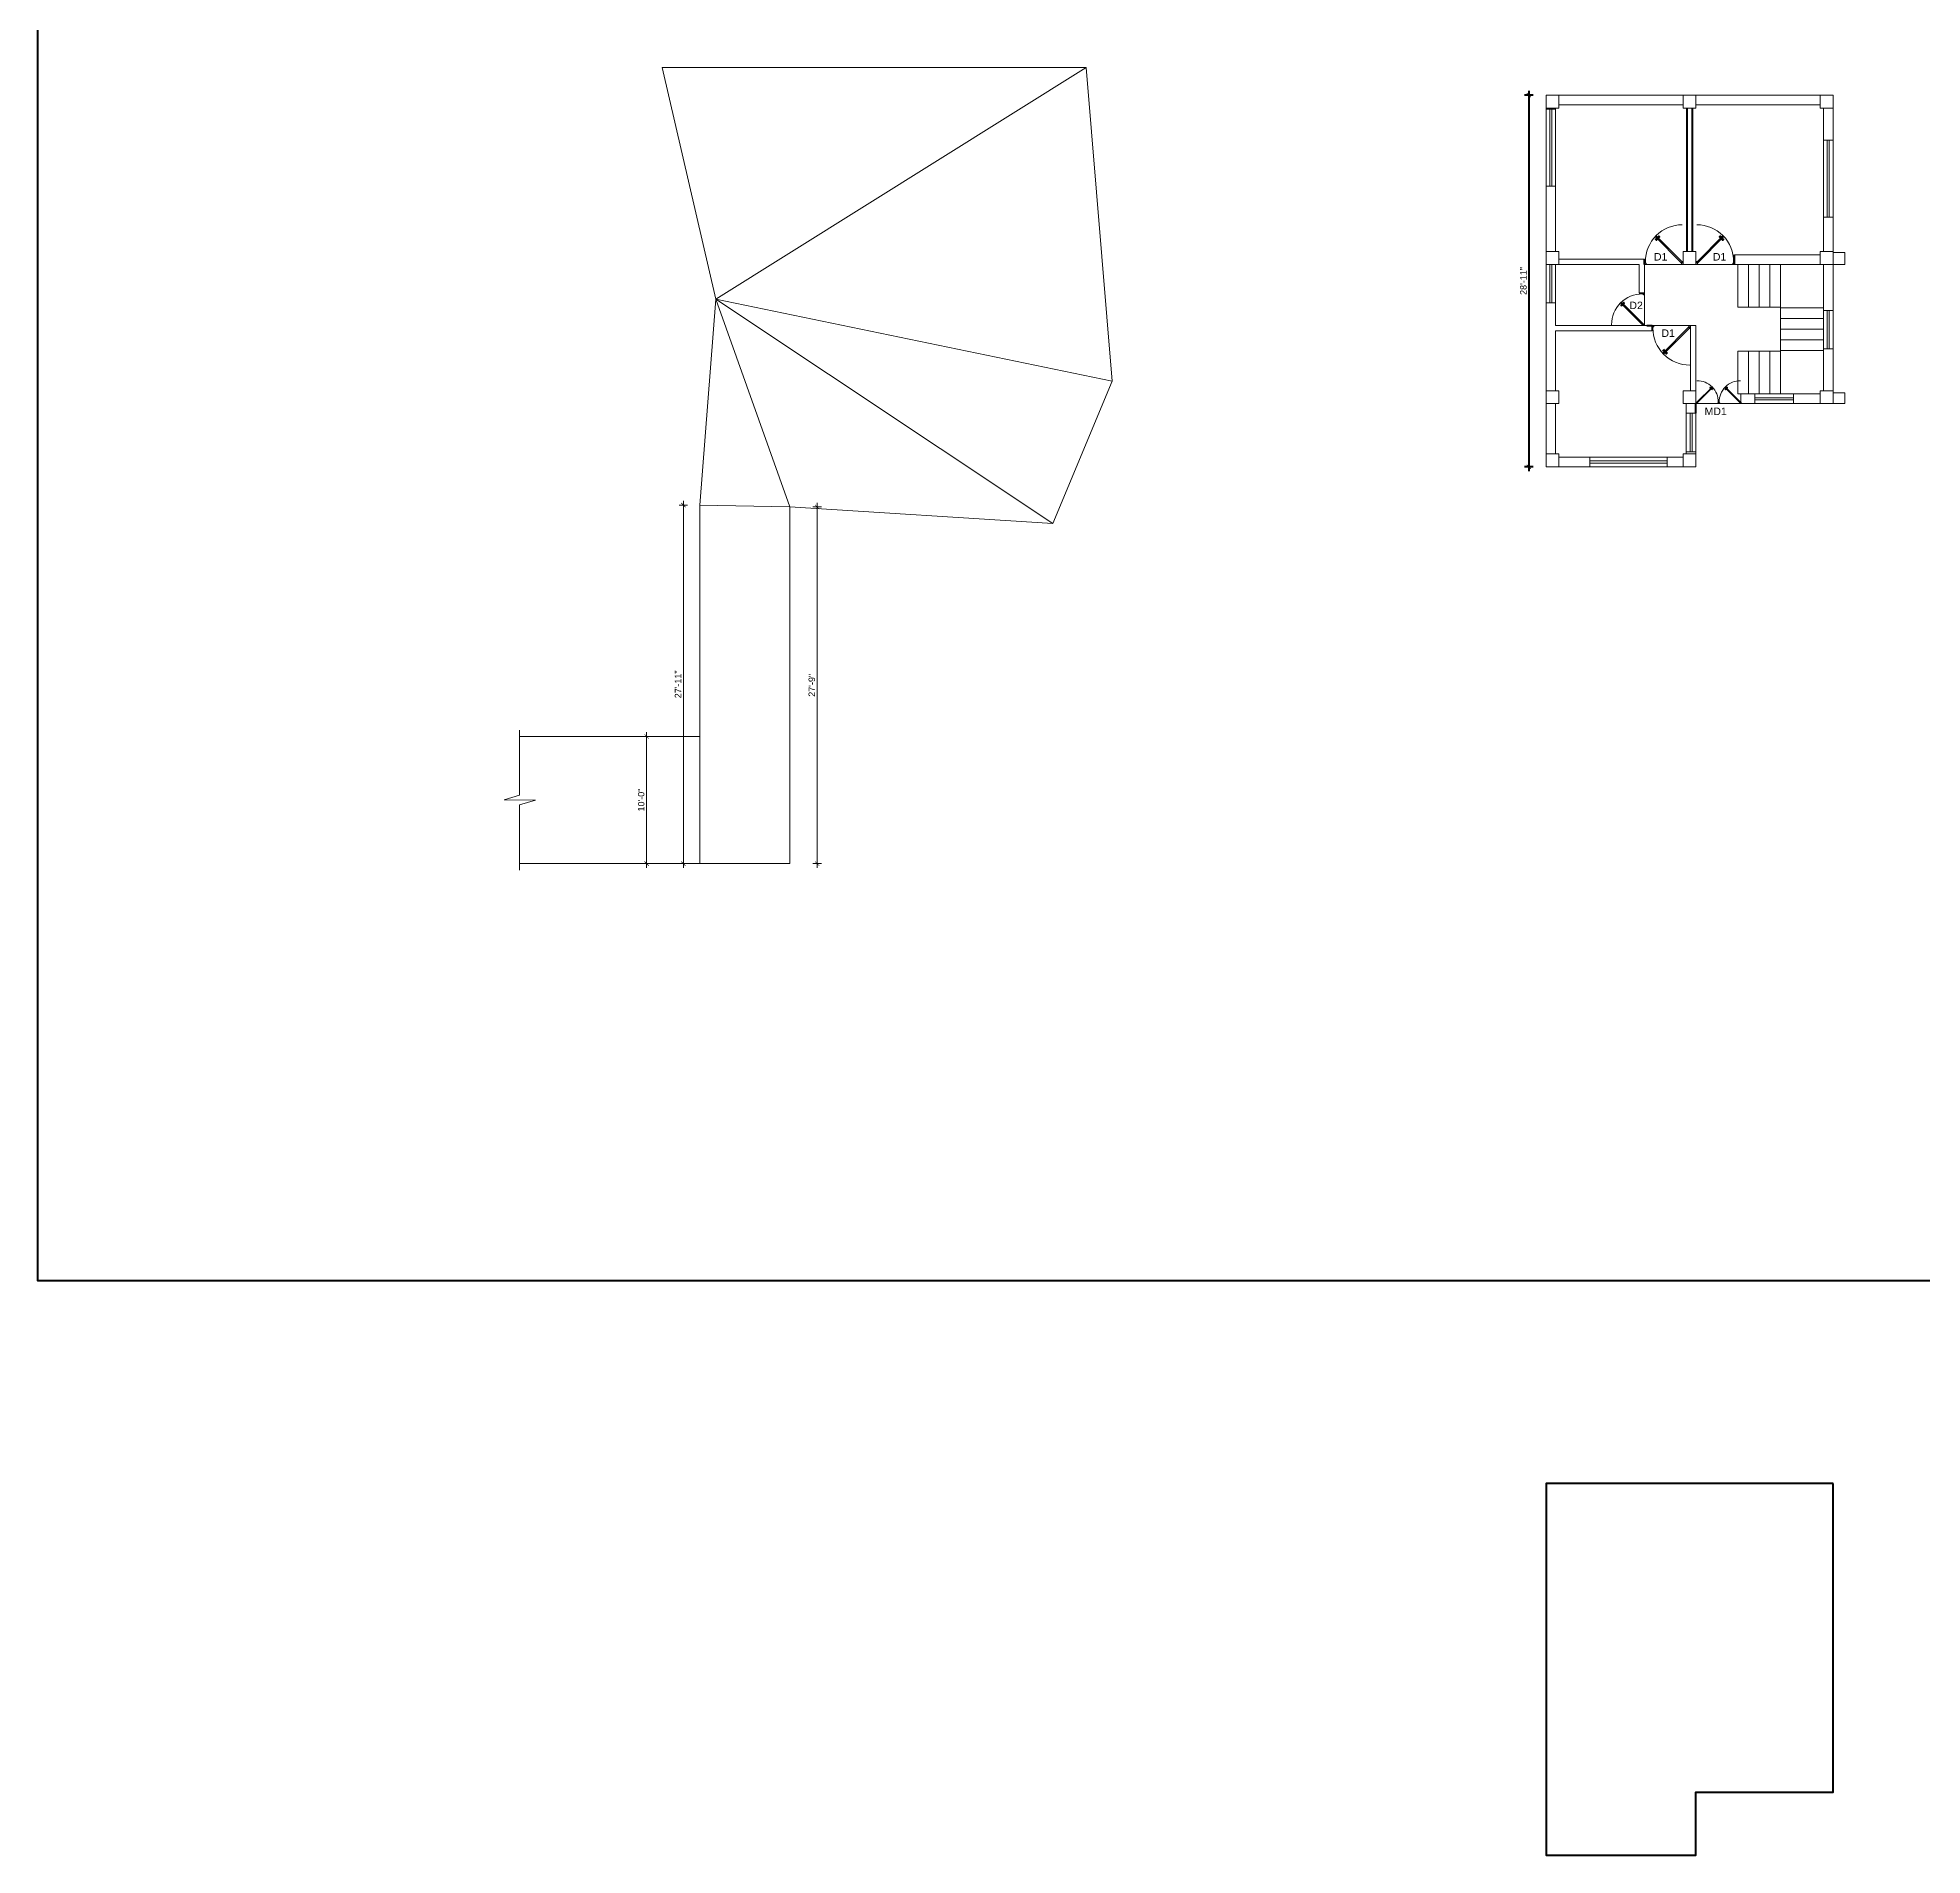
# Model space of a CAD drawing. Header units: inches. Extents: x 141029 to 166402, y -23568 to -18036.
# Drawn here: x 148053 to 149813, y -21126 to -19429 of the extents above; entities that cross this region are included whole.
import ezdxf

# ---------------------------------------------------------------- set-up
doc = ezdxf.new("R2010")
doc.units = ezdxf.units.IN
doc.header["$LTSCALE"] = 0.5
doc.header["$MEASUREMENT"] = 0
doc.header["$PDMODE"] = 66
for name, color, linetype, lineweight in [('Annotate-Lite.w', 177, 'Continuous', 9), ('door', 202, 'Continuous', 5), ('DOOR & WIN', 1, 'Continuous', 25), ('PUERTAS', 7, 'Continuous', 9), ('TEXT', 220, 'Continuous', 9), ('wall', 1, 'Continuous', 40)]:
    doc.layers.add(name, color=color, linetype=linetype, lineweight=lineweight)
doc.styles.add('DIMTEXT', font='arial.ttf', dxfattribs={"height": 6})
doc.styles.get("Standard").update_dxf_attribs({"font": 'arial.ttf'})
doc.dimstyles.new('1 by 96', dxfattribs={"dimtxt": 6, "dimasz": 4, "dimexe": 4, "dimexo": 4, "dimgap": 2, "dimtad": 1, "dimdec": 0, "dimzin": 0, "dimdsep": 46, "dimlunit": 4, "dimtxsty": 'Standard', "dimblk": 'ARCHTICK', "dimcen": 0, "dimdle": 4, "dimadec": 0, "dimazin": 0, "dimtfac": 1, "dimtdec": 0, "dimtix": 1, "dimtofl": 0, "dimtmove": 1, "dimatfit": 3, "dimldrblk": 'ARCHTICK', "dimfxl": 4, "dimfxlon": 1, "dimtolj": 1, "dimtzin": 0, "dimlwd": -1, "dimlwe": -1, "dimarcsym": 0})

# ---------------------------------------------------------------- blocks, each defined once
blk = doc.blocks.new('_ArchTick')
at = {"color": 0, "linetype": 'ByBlock', "const_width": 0.15}
blk.add_lwpolyline([(-0.5, -0.5), (0.5, 0.5)], dxfattribs=at)
blk = doc.blocks.new('*D200')
at = {"layer": 'Annotate-Lite.w', "color": 0, "transparency": 16777216}
for p, q in [((148659.9, -19865.2), (148651.9, -19865.2)), ((148655.9, -19861.2), (148655.9, -20203.9)), ((148659.9, -20199.9), (148651.9, -20199.9))]:
    blk.add_line(p, q, dxfattribs=at)
at = {"layer": 'Defpoints', "color": 0, "transparency": 16777216}
for p in [(148671.3, -19865.2), (148655.9, -20199.9), (148671.3, -20199.9)]:
    blk.add_point(p, dxfattribs=at)
at = {"layer": 'Annotate-Lite.w', "color": 0, "transparency": 16777216, "xscale": 4, "yscale": 4, "zscale": 4}
for p, rotation in [((148655.9, -19865.2), 90), ((148655.9, -20199.9), 270)]:
    blk.add_blockref('_ArchTick', p, dxfattribs=dict(at, rotation=rotation))
at = {"layer": 'Annotate-Lite.w', "color": 0, "transparency": 16777216, "insert": (148650.9, -20032.5), "char_height": 6, "attachment_point": 5, "rotation": 90}
blk.add_mtext('\\A1;27\'-11"', dxfattribs=at)
blk = doc.blocks.new('*D201')
at = {"layer": 'Annotate-Lite.w', "color": 0, "transparency": 16777216}
for p, q in [((148776.8, -19866.9), (148784.8, -19866.9)), ((148780.8, -19862.9), (148780.8, -20203.9)), ((148776.8, -20199.9), (148784.8, -20199.9))]:
    blk.add_line(p, q, dxfattribs=at)
at = {"layer": 'Defpoints', "color": 0, "transparency": 16777216}
for p in [(148755.3, -19866.9), (148755.3, -20199.9), (148780.8, -20199.9)]:
    blk.add_point(p, dxfattribs=at)
at = {"layer": 'Annotate-Lite.w', "color": 0, "transparency": 16777216, "xscale": 4, "yscale": 4, "zscale": 4}
for p, rotation in [((148780.8, -19866.9), 90), ((148780.8, -20199.9), 270)]:
    blk.add_blockref('_ArchTick', p, dxfattribs=dict(at, rotation=rotation))
at = {"layer": 'Annotate-Lite.w', "color": 0, "transparency": 16777216, "insert": (148775.8, -20033.4), "char_height": 6, "attachment_point": 5, "rotation": 90}
blk.add_mtext('\\A1;27\'-9"', dxfattribs=at)
blk = doc.blocks.new('*D202')
at = {"layer": 'Annotate-Lite.w', "color": 0, "transparency": 16777216}
for p, q in [((148621.6, -20077.2), (148621.6, -20203.9)), ((148625.6, -20081.2), (148617.6, -20081.2)), ((148625.6, -20199.9), (148617.6, -20199.9))]:
    blk.add_line(p, q, dxfattribs=at)
at = {"layer": 'Defpoints', "color": 0, "transparency": 16777216}
for p in [(148671.3, -20081.2), (148621.6, -20199.9), (148671.3, -20199.9)]:
    blk.add_point(p, dxfattribs=at)
at = {"layer": 'Annotate-Lite.w', "color": 0, "transparency": 16777216, "xscale": 4, "yscale": 4, "zscale": 4}
for p, rotation in [((148621.6, -20081.2), 90), ((148621.6, -20199.9), 270)]:
    blk.add_blockref('_ArchTick', p, dxfattribs=dict(at, rotation=rotation))
at = {"layer": 'Annotate-Lite.w', "color": 0, "transparency": 16777216, "insert": (148616.5, -20140.5), "char_height": 6, "attachment_point": 5, "rotation": 90}
blk.add_mtext('\\A1;10\'-0"', dxfattribs=at)
blk = doc.blocks.new('2ft6in')
at = {"layer": 'PUERTAS', "color": 2}
for p, q in [((0.8, 2.1), (21, 22.3)), ((21.7, 21.6), (1.5, 1.4)), ((18.3, 21.8), (18.3, 21.8)), ((21.7, 21.6), (21, 22.3)), ((21.2, 18.9), (21.2, 18.9)), ((0, 2), (0, 0)), ((0.6, 2), (0, 2)), ((1.3, 0), (0, 0)), ((0.6, 1.3), (0.6, 2)), ((0.7, 1.3), (0.6, 1.3)), ((0.7, 1.3), (0.7, 2)), ((0.7, 1), (0.7, 1.3)), ((1.3, 1), (0.7, 1)), ((1.4, 1.6), (0.8, 2.1)), ((1.3, 1.5), (0.8, 2.1)), ((1.4, 1.6), (1.3, 1.5)), ((1.5, 1.4), (1.3, 1.5)), ((1.3, 0), (1.3, 1)), ((28.7, 0), (28.7, 1)), ((28.7, 1), (29.3, 1)), ((28.7, 0), (30, 0)), ((29.3, 1), (29.3, 2)), ((29.3, 2), (30, 2)), ((30, 0), (30, 2))]:
    blk.add_line(p, q, dxfattribs=at)
at = {"layer": 'PUERTAS', "color": 8}
for p, q in [((18.8, 20.8), (18, 21.4)), ((18.9, 20.8), (18.1, 21.5)), ((19, 20.9), (18.2, 21.6)), ((18.4, 21.9), (18.3, 21.8)), ((19.1, 21), (18.3, 21.7)), ((18.4, 21.9), (18.6, 22)), ((18.6, 22), (18.6, 22)), ((19.3, 21.3), (18.6, 22)), ((19.4, 21.4), (18.8, 22.1)), ((19.6, 21.5), (18.9, 22.3)), ((19.5, 21.5), (18.9, 22.3)), ((18.9, 20.3), (19.2, 20.7)), ((19.1, 20.8), (19, 20.9)), ((19.2, 20.9), (19.1, 21)), ((19.1, 20.8), (19.1, 20.9)), ((19.1, 20.4), (19.3, 20.8)), ((19.3, 20.9), (19.2, 21)), ((19.4, 21.1), (19.3, 21.2)), ((19.3, 20.6), (19.3, 20.8)), ((19.5, 21.2), (19.4, 21.3)), ((19.5, 21.2), (19.4, 21.3)), ((19.5, 21.1), (19.4, 21.2)), ((19.4, 20.8), (19.4, 20.9)), ((19.6, 20.9), (19.4, 20.9)), ((19.7, 21.1), (19.5, 21)), ((20.1, 21.4), (19.6, 21.1)), ((19.9, 21.2), (19.6, 21.1)), ((19.7, 19.5), (20.1, 19.8)), ((19.9, 19.7), (20.2, 19.8)), ((20.1, 19.9), (20.3, 19.9)), ((20.2, 20), (20.3, 20)), ((20.2, 19.7), (20.3, 19.6)), ((20.2, 19.7), (20.3, 19.6)), ((20.2, 19.4), (20.9, 18.7)), ((20.2, 19.4), (20.8, 18.6)), ((20.3, 20.1), (20.4, 20)), ((20.3, 19.8), (20.4, 19.7)), ((20.3, 19.5), (21, 18.8)), ((20.5, 20.3), (20.4, 20.1)), ((20.4, 19.8), (20.4, 19.7)), ((20.7, 20.5), (20.5, 20.2)), ((20.5, 20), (20.6, 19.9)), ((20.5, 19.6), (21.1, 18.9)), ((20.8, 20.6), (20.6, 20.2)), ((20.6, 20.1), (20.7, 20)), ((20.6, 20.1), (20.7, 20)), ((20.6, 20), (20.7, 20)), ((20.7, 19.9), (21.4, 19.2)), ((20.8, 20), (21.6, 19.3)), ((20.9, 20.1), (21.7, 19.5)), ((21, 20.1), (21.7, 19.5)), ((21.3, 19), (21.2, 18.9)), ((21.3, 19), (21.4, 19.1)), ((21.4, 19.2), (21.4, 19.1)), ((0, 0), (30, 0))]:
    blk.add_line(p, q, dxfattribs=at)
at = {"layer": 'PUERTAS', "color": 1}
for p, q in [((18.1, 21.5), (18.5, 21.9)), ((18.1, 21.4), (18.5, 21.9)), ((18.1, 21.5), (18.1, 21.5)), ((18.7, 20.8), (18.1, 21.3)), ((18.9, 22.3), (18.5, 21.9)), ((18.8, 22.2), (18.5, 21.9)), ((18.8, 22.2), (18.8, 22.2)), ((18.8, 20.8), (19.2, 21.2)), ((18.8, 20.2), (19.1, 20.6)), ((18.9, 20.1), (18.8, 20.1)), ((18.9, 20.9), (18.9, 20.9)), ((19.5, 21.6), (19, 22.3)), ((19, 20.9), (19.2, 21.1)), ((19.1, 20.8), (19, 20.9)), ((19.1, 20.8), (19.3, 21)), ((19.1, 20.7), (19.1, 20.7)), ((19.1, 20.6), (19.1, 20.6)), ((19.5, 21.5), (19.2, 21.2)), ((19.5, 21.3), (19.2, 21.1)), ((19.5, 21.2), (19.3, 21)), ((19.4, 21.4), (19.5, 21.4)), ((19.5, 21.2), (19.4, 21.3)), ((19.5, 19.4), (19.5, 19.4)), ((19.6, 21.2), (19.6, 21.2)), ((19.6, 19.4), (20, 19.7)), ((20.1, 21.5), (19.7, 21.2)), ((19.7, 21.2), (19.7, 21.2)), ((20, 19.7), (20, 19.7)), ((20.1, 19.7), (20.1, 19.7)), ((20.2, 21.5), (20.2, 21.5)), ((20.2, 19.7), (20.4, 19.9)), ((20.2, 19.4), (20.6, 19.8)), ((20.2, 19.7), (20.3, 19.6)), ((20.2, 19.3), (20.8, 18.6)), ((20.3, 19.6), (20.5, 19.8)), ((20.3, 19.5), (20.3, 19.5)), ((20.6, 20.1), (20.4, 19.9)), ((20.7, 20), (20.5, 19.8)), ((20.7, 20.2), (20.6, 20.2)), ((20.9, 20.1), (20.6, 19.8)), ((20.6, 20.1), (20.7, 20)), ((20.9, 20.7), (20.7, 20.3)), ((20.7, 20.3), (20.7, 20.3)), ((20.8, 20), (20.8, 20)), ((20.9, 20.8), (20.9, 20.8)), ((20.9, 18.6), (21.3, 19.1)), ((20.9, 18.7), (21.3, 19)), ((20.9, 18.7), (20.9, 18.7)), ((21, 20.1), (21.7, 19.6)), ((21.7, 19.5), (21.3, 19.1)), ((21.7, 19.4), (21.3, 19)), ((21.6, 19.4), (21.7, 19.4))]:
    blk.add_line(p, q, dxfattribs=at)
at = {"layer": 'PUERTAS', "color": 2}
for radius in [0.129, 0.0627]:
    blk.add_circle((0.7, 2.1), radius, dxfattribs=at)
at = {"layer": 'PUERTAS', "color": 8}
blk.add_arc((0.7, 2.1), 28.7, 359.7285, 90.0333, dxfattribs=at)
at = {"layer": 'PUERTAS', "color": 1}
for centre, start, end in [((18.8, 20.8), 231.0764, 315), ((18.9, 20.2), 135, 225), ((18.9, 22.2), 38.9236, 135), ((19, 20.9), 225, 315), ((19.2, 20.7), 135, 219.7428), ((19.1, 20.6), 315, 39.7428), ((19.5, 21.6), 315, 38.9236), ((19.4, 21.4), 315, 45), ((19.6, 21.2), 50.2572, 135), ((19.6, 19.5), 225, 315), ((19.7, 21.3), 230.2572, 315), ((20.1, 19.6), 50.2572, 135), ((20.2, 21.4), 45, 135), ((20.2, 19.7), 230.2572, 315), ((20.3, 19.4), 135, 218.9236), ((20.4, 19.5), 135, 225), ((20.7, 20.3), 135, 219.7428), ((20.6, 20.2), 315, 39.7428), ((20.8, 20), 45, 135), ((20.8, 18.7), 218.9236, 315), ((20.9, 20.7), 315, 45), ((21, 20.1), 51.0764, 135), ((21.7, 19.5), 315, 51.0764)]:
    blk.add_arc(centre, 0.0667, start, end, dxfattribs=at)
blk = doc.blocks.new('*U216')
at = {"color": 3}
blk.add_blockref('2ft6in', (0, 0), dxfattribs=at)
blk = doc.blocks.new('3ft')
at = {"layer": 'PUERTAS', "color": 6}
for p, q in [((1, 2.5), (25.2, 26.7)), ((26, 25.9), (1.8, 1.6)), ((26, 25.9), (25.2, 26.7)), ((0, 2.4), (0, 0)), ((0.7, 2.4), (0, 2.4)), ((1.6, 0), (0, 0)), ((0.7, 1.5), (0.7, 2.4)), ((0.8, 1.5), (0.7, 1.5)), ((0.8, 1.5), (0.8, 2.4)), ((0.8, 1.2), (0.8, 1.5)), ((1.6, 1.2), (0.8, 1.2)), ((1.6, 1.8), (0.9, 2.5)), ((1.6, 1.9), (1, 2.5)), ((1.6, 1.9), (1.6, 1.8)), ((1.8, 1.6), (1.6, 1.8)), ((1.6, 0), (1.6, 1.2)), ((34.4, 0), (34.4, 1.2)), ((34.4, 1.2), (35.2, 1.2)), ((34.4, 0), (36, 0)), ((35.2, 1.2), (35.2, 2.4)), ((35.2, 2.4), (36, 2.4)), ((36, 0), (36, 2.4))]:
    blk.add_line(p, q, dxfattribs=at)
at = {"layer": 'PUERTAS', "color": 8}
for p, q in [((22.6, 24.9), (21.6, 25.7)), ((22.6, 25), (21.7, 25.7)), ((22.7, 25.1), (21.8, 25.9)), ((22.1, 26.3), (22, 26.1)), ((22.9, 25.2), (22, 26.1)), ((22.1, 26.3), (22.3, 26.4)), ((22.3, 26.4), (22.3, 26.4)), ((23.2, 25.5), (22.3, 26.4)), ((23.3, 25.7), (22.5, 26.6)), ((23.5, 25.8), (22.7, 26.8)), ((23.4, 25.8), (22.7, 26.7)), ((22.7, 24.3), (23, 24.8)), ((23, 25), (22.8, 25.1)), ((23, 25), (22.9, 25.2)), ((23, 25), (22.9, 25.1)), ((22.9, 24.5), (23.1, 24.9)), ((23.1, 25.1), (23, 25.2)), ((23.1, 24.8), (23.2, 25)), ((23.3, 25.3), (23.2, 25.4)), ((23.4, 25.4), (23.3, 25.6)), ((23.4, 25.4), (23.3, 25.5)), ((23.4, 25.4), (23.3, 25.5)), ((23.3, 24.9), (23.3, 25.1)), ((23.5, 25.1), (23.3, 25.1)), ((23.6, 25.3), (23.4, 25.2)), ((23.9, 25.5), (23.5, 25.3)), ((24.1, 25.7), (23.6, 25.4)), ((23.6, 23.4), (24.1, 23.7)), ((23.8, 23.6), (24.2, 23.8)), ((24.1, 23.8), (24.3, 23.9)), ((24.2, 24), (24.4, 24)), ((24.2, 23.3), (25, 22.3)), ((24.3, 23.7), (24.4, 23.6)), ((24.3, 23.7), (24.5, 23.6)), ((24.3, 23.6), (24.4, 23.5)), ((24.3, 23.3), (25.1, 22.4)), ((24.4, 24.2), (24.4, 24)), ((24.4, 23.8), (24.5, 23.7)), ((24.4, 23.4), (25.2, 22.5)), ((24.6, 24.3), (24.5, 24.1)), ((24.5, 23.6), (25.4, 22.7)), ((24.8, 24.6), (24.6, 24.2)), ((24.6, 24), (24.7, 23.9)), ((25, 24.8), (24.7, 24.3)), ((24.7, 24.1), (24.8, 23.9)), ((24.7, 24.1), (24.8, 24)), ((24.8, 24.1), (24.9, 24)), ((24.8, 23.8), (25.7, 23)), ((25, 24), (25.9, 23.2)), ((25.1, 24.2), (26.1, 23.4)), ((25.1, 24.1), (26, 23.3)), ((25.6, 22.8), (25.4, 22.7)), ((25.6, 22.8), (25.7, 23)), ((25.7, 23), (25.7, 23)), ((0, 0), (36, 0))]:
    blk.add_line(p, q, dxfattribs=at)
at = {"layer": 'PUERTAS', "color": 1}
for p, q in [((21.7, 25.8), (22.1, 26.3)), ((21.7, 25.7), (22.2, 26.2)), ((21.7, 25.8), (21.7, 25.8)), ((22.5, 25), (21.7, 25.6)), ((22.6, 26.7), (22.1, 26.3)), ((22.7, 26.7), (22.2, 26.2)), ((22.6, 26.7), (22.6, 26.7)), ((22.6, 25), (23, 25.4)), ((22.6, 24.3), (22.9, 24.7)), ((22.6, 24.1), (22.6, 24.1)), ((22.7, 25.1), (22.7, 25.1)), ((23.4, 25.9), (22.8, 26.7)), ((22.8, 25.1), (23.1, 25.3)), ((22.9, 25), (22.8, 25.1)), ((22.9, 24.9), (23.2, 25.2)), ((22.9, 24.8), (22.9, 24.8)), ((22.9, 24.7), (22.9, 24.7)), ((23.4, 25.8), (23, 25.4)), ((23.3, 25.6), (23.1, 25.3)), ((23.5, 25.5), (23.2, 25.2)), ((23.3, 25.7), (23.3, 25.7)), ((23.4, 25.5), (23.3, 25.6)), ((23.4, 23.3), (23.4, 23.3)), ((23.6, 25.5), (23.6, 25.5)), ((23.6, 23.3), (24, 23.6)), ((24.1, 25.8), (23.7, 25.5)), ((23.7, 25.5), (23.7, 25.5)), ((24, 23.6), (24, 23.6)), ((24.1, 23.6), (24.1, 23.6)), ((24.3, 25.8), (24.3, 25.8)), ((24.3, 23.6), (24.5, 23.9)), ((24.3, 23.3), (24.7, 23.7)), ((24.3, 23.6), (24.4, 23.5)), ((24.3, 23.2), (24.9, 22.4)), ((24.4, 23.5), (24.6, 23.8)), ((24.4, 23.4), (24.4, 23.4)), ((24.8, 24.1), (24.5, 23.9)), ((24.9, 24), (24.6, 23.8)), ((25.1, 24.1), (24.7, 23.7)), ((25.1, 24.8), (24.8, 24.4)), ((24.8, 24.4), (24.8, 24.4)), ((24.8, 24.3), (24.8, 24.3)), ((24.8, 24.1), (24.9, 24)), ((25, 24), (25, 24)), ((25, 22.4), (25.5, 22.9)), ((25.1, 25), (25.1, 25)), ((25.1, 22.4), (25.6, 22.8)), ((25.1, 22.4), (25.1, 22.4)), ((25.2, 24.1), (26, 23.5)), ((26, 23.4), (25.5, 22.9)), ((26, 23.3), (25.6, 22.8)), ((26, 23.3), (26, 23.3))]:
    blk.add_line(p, q, dxfattribs=at)
at = {"layer": 'PUERTAS', "color": 2}
for p, q in [((22, 26.1), (22, 26.1)), ((25.4, 22.7), (25.4, 22.7))]:
    blk.add_line(p, q, dxfattribs=at)
at = {"layer": 'PUERTAS', "color": 6}
for radius in [0.155, 0.0752]:
    blk.add_circle((0.8, 2.6), radius, dxfattribs=at)
blk.add_arc((0.8, 2.6), 34.4, 359.7285, 90.0333, dxfattribs=at)
at = {"layer": 'PUERTAS', "color": 1}
for centre, start, end in [((22.5, 25), 231.0764, 315), ((22.7, 24.2), 135, 225), ((22.7, 26.7), 38.9236, 135), ((22.8, 25.1), 225, 315), ((23, 24.9), 135, 219.7428), ((22.9, 24.8), 315, 39.7428), ((23.3, 25.6), 315, 45), ((23.4, 25.9), 315, 38.9236), ((23.5, 23.4), 225, 315), ((23.5, 25.4), 50.2572, 135), ((23.6, 25.5), 230.2572, 315), ((24.1, 23.6), 50.2572, 135), ((24.2, 25.7), 45, 135), ((24.2, 23.7), 230.2572, 315), ((24.3, 23.2), 135, 218.9236), ((24.4, 23.5), 135, 225), ((24.8, 24.3), 135, 219.7428), ((24.7, 24.2), 315, 39.7428), ((24.9, 24), 45, 135), ((25, 22.4), 218.9236, 315), ((25, 24.9), 315, 45), ((25.2, 24.1), 51.0764, 135), ((26, 23.4), 315, 51.0764)]:
    blk.add_arc(centre, 0.08, start, end, dxfattribs=at)
blk = doc.blocks.new('*U213')
at = {"color": 3, "xscale": -1}
blk.add_blockref('3ft', (42, 0), dxfattribs=at)
blk = doc.blocks.new('*U215')
at = {"color": 3, "xscale": -1}
blk.add_blockref('2ft6in', (42, 0), dxfattribs=at)
blk = doc.blocks.new('MAIN DLOOR')
at = {"layer": 'door', "color": 3, "yscale": 0.7999999999374268, "zscale": 0.7999999998966563, "rotation": 180}
for p, xscale in [((11264.7, 306.6), 0.7999999999592546), ((11245.5, 306.6), -0.7999999999592546)]:
    blk.add_blockref('*U215', p, dxfattribs=dict(at, xscale=xscale))
blk = doc.blocks.new('*D410')
at = {"layer": 'Defpoints', "color": 0, "transparency": 16777216}
for p in [(149461.4, -19482.4), (149445.4, -19829.4), (149461.4, -19829.4)]:
    blk.add_point(p, dxfattribs=at)
at = {"layer": 'wall', "color": 0, "transparency": 16777216}
for p, q in [((149445.4, -19478.4), (149445.4, -19833.4)), ((149449.4, -19482.4), (149441.4, -19482.4)), ((149449.4, -19829.4), (149441.4, -19829.4))]:
    blk.add_line(p, q, dxfattribs=at)
at = {"layer": 'wall', "color": 0, "transparency": 16777216, "xscale": 4, "yscale": 4, "zscale": 4}
for p, rotation in [((149445.4, -19482.4), 90), ((149445.4, -19829.4), 270)]:
    blk.add_blockref('_ArchTick', p, dxfattribs=dict(at, rotation=rotation))
at = {"layer": 'wall', "color": 0, "transparency": 16777216, "insert": (149440.3, -19655.9), "char_height": 6, "attachment_point": 5, "rotation": 90}
blk.add_mtext('\\A1;28\'-11"', dxfattribs=at)

msp = doc.modelspace()

# ---------------------------------------------------------------- linework, layer by layer
at = {"layer": 'Annotate-Lite.w'}
for p, q in [((148636.1, -19456.5), (149032.1, -19456.5)), ((148636.1, -19456.5), (148686.2, -19672.8)), ((148686.2, -19672.8), (149032.1, -19456.5)), ((149032.1, -19456.5), (149056.3, -19749.5)), ((149461.4, -19482.4), (149729.4, -19482.4)), ((149461.4, -19482.4), (149461.4, -19494.4)), ((149461.4, -19494.4), (149461.4, -19567.4)), ((149461.4, -19495.4), (149470.4, -19495.4)), ((149464.9, -19567.4), (149464.9, -19495.4)), ((149466.9, -19567.4), (149466.9, -19495.4)), ((149470.4, -19494.4), (149470.4, -19628.4)), ((149473.4, -19491.4), (149589.4, -19491.4)), ((149601.4, -19491.4), (149717.4, -19491.4)), ((149720.4, -19494.4), (149720.4, -19628.4)), ((149729.4, -19482.4), (149729.4, -19524.4)), ((149720.4, -19524.4), (149729.4, -19524.4)), ((149723.9, -19596.4), (149723.9, -19524.4)), ((149725.9, -19596.4), (149725.9, -19524.4)), ((149729.4, -19524.4), (149729.4, -19596.4)), ((149461.4, -19567.4), (149461.4, -19641.4)), ((149461.4, -19567.4), (149470.4, -19567.4)), ((149720.4, -19596.4), (149729.4, -19596.4)), ((149729.4, -19596.4), (149729.4, -19629.4)), ((149553.4, -19635.4), (149473.4, -19635.4)), ((149717.4, -19631.4), (149637.4, -19631.4)), ((149729.4, -19629.4), (149740.4, -19629.4)), ((149740.4, -19629.4), (149740.4, -19640.4)), ((149461.4, -19641.4), (149461.4, -19677.4)), ((149464.9, -19676.4), (149464.9, -19640.4)), ((149466.9, -19676.4), (149466.9, -19640.4)), ((149470.4, -19640.4), (149470.4, -19697.4)), ((149548.4, -19640.4), (149473.4, -19640.4)), ((149548.4, -19640.4), (149548.4, -19667.4)), ((149553.4, -19640.4), (149553.4, -19640.4)), ((149553.4, -19640.4), (149553.4, -19667.4)), ((149717.4, -19640.4), (149637.4, -19640.4)), ((149640.4, -19640.4), (149640.4, -19680.4)), ((149650.4, -19640.4), (149650.4, -19680.4)), ((149660.4, -19640.4), (149660.4, -19680.4)), ((149670.4, -19640.4), (149670.4, -19680.4)), ((149680.4, -19640.4), (149680.4, -19680.4)), ((149720.4, -19640.4), (149720.4, -19758.4)), ((149740.4, -19640.4), (149729.4, -19640.4)), ((149729.4, -19640.4), (149729.4, -19683.4)), ((148671.3, -19865.2), (148686.2, -19672.8)), ((149056.3, -19749.5), (148686.2, -19672.8)), ((149000.8, -19882.4), (148686.2, -19672.8)), ((148686.2, -19672.8), (148755.3, -19866.9)), ((149461.4, -19676.4), (149461.4, -19829.4)), ((149461.4, -19676.4), (149470.4, -19676.4)), ((149680.4, -19680.4), (149640.4, -19680.4)), ((149680.4, -19721.4), (149680.4, -19680.4)), ((149720.4, -19680.9), (149680.4, -19680.9)), ((149720.4, -19690.9), (149680.4, -19690.9)), ((149729.4, -19683.4), (149720.4, -19683.4)), ((149723.9, -19719.4), (149723.9, -19683.4)), ((149725.9, -19719.4), (149725.9, -19683.4)), ((149729.4, -19683.4), (149729.4, -19719.4)), ((149555.4, -19697.4), (149470.4, -19697.4)), ((149560.4, -19702.4), (149470.4, -19702.4)), ((149470.4, -19702.4), (149470.4, -19758.4)), ((149560.4, -19697.4), (149560.4, -19697.4)), ((149601.4, -19697.4), (149596.4, -19697.4)), ((149596.4, -19758.4), (149596.4, -19697.4)), ((149601.4, -19758.4), (149601.4, -19697.4)), ((149720.4, -19700.9), (149680.4, -19700.9)), ((149640.4, -19721.4), (149640.4, -19761.4)), ((149680.4, -19721.4), (149640.4, -19721.4)), ((149650.4, -19721.4), (149650.4, -19761.4)), ((149660.4, -19721.4), (149660.4, -19761.4)), ((149670.4, -19721.4), (149670.4, -19761.4)), ((149720.4, -19710.9), (149680.4, -19710.9)), ((149720.4, -19720.9), (149680.4, -19720.9)), ((149680.4, -19721.4), (149680.4, -19761.4)), ((149729.4, -19719.4), (149720.4, -19719.4)), ((149729.4, -19719.4), (149729.4, -19760.4)), ((149056.3, -19749.5), (149000.8, -19882.4)), ((149643.4, -19761.4), (149640.4, -19761.4)), ((149717.4, -19761.4), (149643.4, -19761.4)), ((149643.4, -19770.4), (149643.4, -19761.4)), ((149656.4, -19770.4), (149656.4, -19761.4)), ((149692.4, -19770.4), (149692.4, -19761.4)), ((149729.4, -19760.4), (149740.4, -19760.4)), ((149740.4, -19760.4), (149740.4, -19770.4)), ((149470.4, -19770.4), (149470.4, -19817.4)), ((149592.4, -19817.4), (149592.4, -19770.4)), ((149601.4, -19779.4), (149592.4, -19779.4)), ((149595.9, -19815.4), (149595.9, -19779.4)), ((149597.9, -19815.4), (149597.9, -19779.4)), ((149601.4, -19815.4), (149601.4, -19779.4)), ((149656.4, -19770.4), (149643.4, -19770.4)), ((149692.4, -19764.9), (149656.4, -19764.9)), ((149692.4, -19766.9), (149656.4, -19766.9)), ((149692.4, -19770.4), (149656.4, -19770.4)), ((149740.4, -19770.4), (149692.4, -19770.4)), ((149461.4, -19829.4), (149502.4, -19829.4)), ((149473.4, -19820.4), (149589.4, -19820.4)), ((149502.4, -19829.4), (149502.4, -19820.4)), ((149502.4, -19823.9), (149574.4, -19823.9)), ((149502.4, -19825.9), (149574.4, -19825.9)), ((149502.4, -19829.4), (149574.4, -19829.4)), ((149574.4, -19829.4), (149574.4, -19820.4)), ((149574.4, -19829.4), (149601.4, -19829.4)), ((149601.4, -19815.4), (149592.4, -19815.4)), ((149601.4, -19829.4), (149601.4, -19815.4)), ((148755.3, -19866.9), (148671.3, -19865.2)), ((148671.3, -19865.2), (148671.3, -20199.9)), ((148755.3, -19866.9), (149000.8, -19882.4)), ((148755.3, -19866.9), (148755.3, -20199.9)), ((148671.3, -20081.2), (148503, -20081.2)), ((148755.3, -20199.9), (148503, -20199.9))]:
    msp.add_line(p, q, dxfattribs=at)
for points in [[(149461.4, -19482.4), (149473.4, -19482.4), (149473.4, -19494.4), (149461.4, -19494.4)], [(149589.4, -19482.4), (149601.4, -19482.4), (149601.4, -19494.4), (149589.4, -19494.4)], [(149717.4, -19482.4), (149729.4, -19482.4), (149729.4, -19494.4), (149717.4, -19494.4)], [(149461.4, -19628.4), (149473.4, -19628.4), (149473.4, -19640.4), (149461.4, -19640.4)], [(149589.4, -19628.4), (149601.4, -19628.4), (149601.4, -19640.4), (149589.4, -19640.4)], [(149717.4, -19628.4), (149729.4, -19628.4), (149729.4, -19640.4), (149717.4, -19640.4)], [(149461.4, -19758.4), (149473.4, -19758.4), (149473.4, -19770.4), (149461.4, -19770.4)], [(149589.4, -19758.4), (149601.4, -19758.4), (149601.4, -19770.4), (149589.4, -19770.4)], [(149717.4, -19758.4), (149729.4, -19758.4), (149729.4, -19770.4), (149717.4, -19770.4)], [(149461.4, -19817.4), (149473.4, -19817.4), (149473.4, -19829.4), (149461.4, -19829.4)], [(149589.4, -19817.4), (149601.4, -19817.4), (149601.4, -19829.4), (149589.4, -19829.4)]]:
    msp.add_lwpolyline(points, close=True, dxfattribs=at)
at = {"layer": 'Annotate-Lite.w', "linetype": 'Continuous'}
msp.add_lwpolyline([(148503, -20075.2), (148503, -20136.1), (148488.6, -20140.4), (148517.8, -20140.7), (148503, -20145), (148503, -20205.9)], dxfattribs=at)
at = {"layer": 'wall'}
for p, q in [((149592.9, -19494.4), (149592.9, -19628.4)), ((149597.9, -19494.4), (149597.9, -19628.4)), ((149553.4, -19640.4), (149553.4, -19635.4)), ((149637.4, -19640.4), (149637.4, -19631.4)), ((149548.4, -19667.4), (149553.4, -19667.4)), ((149555.4, -19697.4), (149560.4, -19697.4)), ((149560.4, -19697.4), (149560.4, -19702.4)), ((149601.4, -19779.4), (149601.4, -19770.4))]:
    msp.add_line(p, q, dxfattribs=at)
at = {"layer": 'wall', "color": 3}
msp.add_lwpolyline([(148053, -19217.6), (151572.6, -19217.6), (151572.6, -20589.5), (148053, -20589.5)], close=True, dxfattribs=at)
at = {"layer": 'wall'}
msp.add_lwpolyline([(149729.4, -20778.8), (149461.4, -20778.8), (149461.4, -21125.8), (149601.4, -21125.8), (149601.4, -21066.8), (149729.4, -21066.8)], close=True, dxfattribs=at)

# ---------------------------------------------------------------- block references
at = {"layer": 'DOOR & WIN'}
msp.add_blockref('*U213', (149547.4, -19640.4), dxfattribs=at)
at = {"layer": 'DOOR & WIN', "xscale": -1}
msp.add_blockref('*U213', (149643.4, -19640.4), dxfattribs=at)
at = {"layer": 'DOOR & WIN', "rotation": 90}
msp.add_blockref('*U216', (149553.4, -19697.4), dxfattribs=at)
at = {"layer": 'DOOR & WIN', "xscale": -1, "rotation": 180}
msp.add_blockref('*U213', (149554.4, -19697.4), dxfattribs=at)
at = {"layer": 'DOOR & WIN', "xscale": 0.8696265757972128, "yscale": 0.8696265757972128, "zscale": 0.8696265757972128, "rotation": 180}
msp.add_blockref('MAIN DLOOR', (159410.4, -19503.8), dxfattribs=at)

# ---------------------------------------------------------------- texts
at = {"layer": 'TEXT', "style": 'DIMTEXT'}
for s, p in [('D1', (149562.2, -19636.8)), ('D1', (149617.2, -19636.8)), ('D2', (149539.3, -19682.2)), ('D1', (149569.2, -19708.1))]:
    msp.add_text(s, height=7, dxfattribs=at).set_placement(p)
msp.add_text('MD1', height=7, rotation=360, dxfattribs=at).set_placement((149609.5, -19781.1))

# ---------------------------------------------------------------- dimensions: what is measured, and where the dimension line sits
at = {"layer": 'Annotate-Lite.w'}
for base, p1, p2, picture, middle in [((148655.9, -20199.9), (148671.3, -19865.2), (148671.3, -20199.9), '*D200', (148650.9, -20032.5)), ((148780.8, -20199.9), (148755.3, -19866.9), (148755.3, -20199.9), '*D201', (148775.8, -20033.4))]:
    dim = msp.add_linear_dim(base=base, p1=p1, p2=p2, angle=90, dimstyle='1 by 96', dxfattribs=at)
    dim.commit()
    dim.dimension.update_dxf_attribs({"geometry": picture, "text_midpoint": middle})
dim = msp.add_linear_dim(base=(148621.6, -20199.9), p1=(148671.3, -20081.2), p2=(148671.3, -20199.9), angle=90, text='10\'-0"', dimstyle='1 by 96', dxfattribs=at)
dim.commit()
dim.dimension.update_dxf_attribs({"geometry": '*D202', "text_midpoint": (148616.5, -20140.5)})
at = {"layer": 'wall'}
dim = msp.add_linear_dim(base=(149445.4, -19829.4), p1=(149461.4, -19482.4), p2=(149461.4, -19829.4), angle=90, dimstyle='1 by 96', dxfattribs=at)
dim.commit()
dim.dimension.update_dxf_attribs({"geometry": '*D410', "text_midpoint": (149440.3, -19655.9)})

doc.saveas('drawing.dxf')
